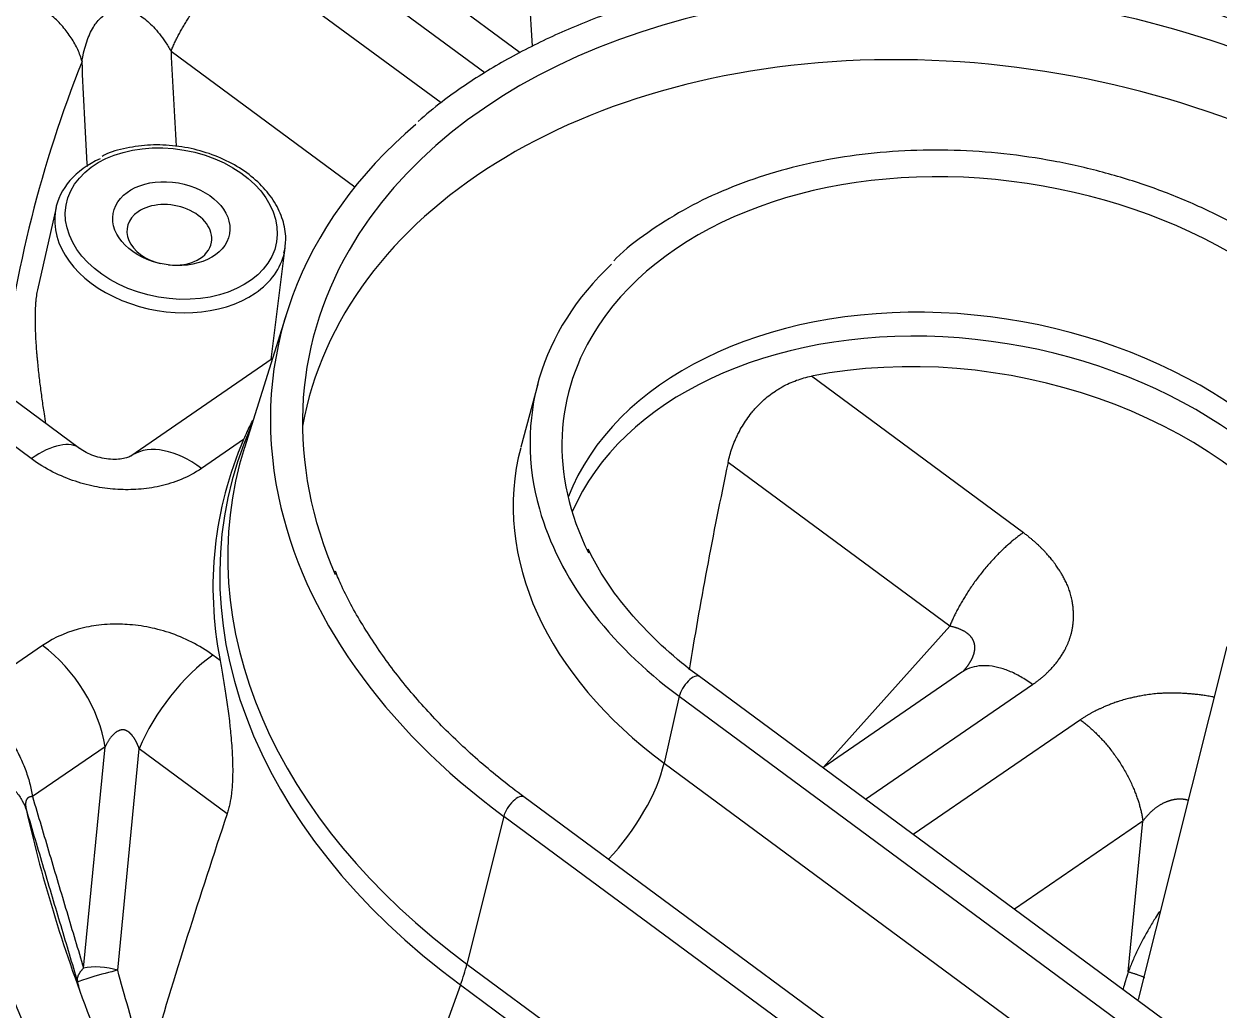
# Model space of a CAD drawing. Header units: millimetres. Extents: x -1286 to 291, y 5350 to 5880.
# Drawn here: x 45.72 to 83.12, y 5667.45 to 5698.33 of the extents above; entities that cross this region are included whole.
import ezdxf

# ---------------------------------------------------------------- set-up
doc = ezdxf.new("R2010")
doc.units = ezdxf.units.MM
doc.layers.add('粗实线层', color=7, linetype='Continuous', lineweight=35)

msp = doc.modelspace()

# ---------------------------------------------------------------- linework, layer by layer
at = {"layer": '粗实线层', "lineweight": 25}
for p, q in [((61.25, 5697.424), (53.773, 5702.947)), ((52.257, 5702.625), (60.14, 5696.802)), ((52.625, 5700.401), (58.77, 5695.862)), ((61.469, 5700.09), (61.619, 5697.627)), ((50.32, 5697.473), (56.072, 5693.224)), ((46.721, 5692.582), (46.139, 5690.001)), ((53.459, 5687.818), (53.896, 5691.33)), ((53.94, 5689.282), (52.617, 5685.06)), ((53.488, 5687.838), (49.059, 5684.798)), ((53.463, 5687.821), (53.493, 5687.854)), ((76.996, 5682.399), (70.364, 5687.298)), ((61.795, 5687.053), (61.27, 5685.079)), ((47.46, 5685.037), (45.318, 5686.62)), ((45.945, 5684.716), (43.803, 5686.298)), ((52.592, 5685.316), (51.275, 5684.411)), ((74.69, 5679.472), (67.753, 5684.596)), ((70.741, 5675.059), (74.69, 5679.472)), ((46.301, 5678.867), (44.027, 5677.306)), ((51.854, 5678.398), (51.63, 5678.563)), ((83.366, 5678.839), (80.59, 5667.785)), ((99.204, 5653.999), (66.855, 5677.894)), ((75.07, 5678.031), (70.716, 5675.042)), ((72.054, 5674.054), (77.285, 5677.645)), ((66.222, 5677.279), (65.752, 5675.186)), ((66.222, 5677.279), (98.571, 5653.384)), ((78.779, 5676.541), (73.549, 5672.95)), ((48.259, 5675.697), (45.984, 5674.135)), ((47.585, 5668.761), (48.259, 5675.697)), ((48.651, 5668.7), (49.325, 5675.636)), ((52.078, 5673.602), (49.325, 5675.636)), ((65.752, 5675.186), (98.1, 5651.291)), ((93.715, 5650.231), (61.367, 5674.126)), ((60.732, 5673.518), (59.582, 5668.894)), ((93.08, 5649.623), (60.732, 5673.518)), ((80.737, 5673.37), (76.716, 5670.61)), ((80.279, 5668.65), (80.737, 5673.37)), ((59.582, 5668.894), (91.931, 5644.999)), ((59.38, 5668.239), (58.875, 5666.857)), ((59.38, 5668.239), (91.729, 5644.345))]:
    msp.add_line(p, q, dxfattribs=at)
for centre, major_axis, ratio, start_param, end_param in [((123.545, 5677.375), (-82.27, 14.355), 0.699163, 5.736612, 7.185331), ((123.443, 5676.79), (83.245, -14.525), 0.699163, 2.754267, 3.134506), ((118.501, 5677.009), (-100.383, 17.515), 0.699163, 6.161367, 8.554451), ((118.501, 5677.009), (100.021, -17.452), 0.699163, 3.021746, 5.411936), ((75.947, 5683.953), (21.356, -3.726), 0.699163, 0.513867, 2.89274), ((75.596, 5681.944), (-21.18, 3.696), 0.699163, 3.65546, 6.27657), ((123.278, 5675.847), (77.924, -13.597), 0.699163, 2.997107, 3.182515), ((75.949, 5683.964), (22.353, -3.9), 0.699163, 2.615954, 3.412769), ((50.293, 5691.87), (-3.59, 0.626), 0.699163, 5.485776, 6.283185), ((75.948, 5683.961), (-13.295, 2.32), 0.699163, 3.65546, 5.986254), ((122.418, 5670.919), (85.524, -14.923), 0.699163, 3.013339, 4.072052), ((50.293, 5691.87), (-3.59, 0.626), 0.699163, 0, 2.52021), ((50.267, 5691.721), (1.318, -0.23), 0.699163, 2.520996, 4.614377), ((50.267, 5691.721), (1.318, -0.23), 0.699163, 0, 2.520996), ((123.443, 5676.79), (83.245, -14.525), 0.699163, 3.134506, 4.043739), ((50.267, 5691.721), (1.318, -0.23), 0.699163, 4.81053, 6.283185), ((50.293, 5691.87), (-3.59, 0.626), 0.699163, 3.113088, 3.175724), ((50.293, 5691.87), (-3.59, 0.626), 0.699163, 2.520211, 3.113088), ((75.947, 5683.953), (21.356, -3.726), 0.699163, 2.89274, 3.573552), ((75.947, 5683.955), (-14.286, 2.493), 0.699163, 5.799532, 6.606801), ((75.263, 5680.032), (12.863, -2.244), 0.699163, 0.513867, 3.000861), ((75.948, 5683.961), (-13.295, 2.32), 0.699163, 5.986255, 6.758583), ((75.151, 5679.393), (12.709, -2.218), 0.699163, 0.513867, 2.975536), ((75.02, 5678.64), (12.427, -2.168), 0.699163, 0.605825, 2.07329), ((75.086, 5679.021), (-23.072, 4.026), 0.699163, 6.113271, 7.233385), ((122.52, 5671.504), (84.549, -14.753), 0.699163, 3.153167, 4.072053), ((75.02, 5678.64), (-23.215, 4.051), 0.699163, 6.117228, 6.54218), ((45.55, 5682.45), (1.911, 2.587), 0.415765, 6.267949, 7.160081), ((50.879, 5682.146), (-1.82, 2.651), 0.581644, 5.248873, 6.245234), ((75.189, 5679.607), (-22.925, 4), 0.699163, 6.191258, 7.233385), ((75.596, 5681.944), (-14.461, 2.523), 0.699163, 6.224131, 7.233385), ((50.879, 5682.146), (-1.82, 2.651), 0.581644, 6.245234, 6.283184), ((94.466, 5722.342), (-25.769, -64.861), 0.203927, 5.412042, 5.540788), ((75.949, 5683.964), (22.353, -3.9), 0.699163, 3.412769, 4.091792), ((75.947, 5683.955), (-14.286, 2.493), 0.699163, 0.323616, 0.9502), ((45.906, 5676.602), (-1.82, 2.651), 0.581644, 4.00969, 5.248873), ((51.235, 5676.298), (1.911, 2.587), 0.415757, 0.876891, 2.116075), ((66.556, 5677.489), (-0.299, -0.405), 0.415765, 3.14162, 5.526982), ((123.545, 5677.375), (-80.92, 14.119), 0.699163, 0.282738, 0.474088), ((63.491, 5673.766), (-2.03, -2.748), 0.415765, 1.282162, 2.385389), ((61.065, 5673.717), (0.302, 0.408), 0.415765, 0.00003, 2.354147), ((123.278, 5675.847), (-77.924, 13.597), 0.699163, 0.282738, 0.402661), ((66.808, 5682.645), (-19.424, -48.892), 0.203927, 4.978648, 5.139661), ((56.285, 5666.921), (2.986, 4.042), 0.415765, 5.327486, 5.49574), ((48.173, 5668.535), (0.775, 0.214), 0.05189, 0.892479, 3.111873), ((48.173, 5668.535), (0.8, -0.078), 0.319824, 0.96261, 2.427212)]:
    msp.add_ellipse(centre, major_axis=major_axis, ratio=ratio, start_param=start_param, end_param=end_param, dxfattribs=at)
for major_axis in [(-3.293, 0.575), (1.821, -0.318)]:
    msp.add_ellipse((50.329, 5692.075), major_axis=major_axis, ratio=0.699163, dxfattribs=at)
for points, weights in [([(50.32, 5697.473), (50.795, 5698.633), (51.672, 5699.746), (52.625, 5700.401)], [1.10246331528, 0.965844594132, 0.96584556158, 1.10246621762]), ([(76.996, 5682.399), (76.042, 5681.745), (75.165, 5680.631), (74.69, 5679.472)], [1.10247002689, 0.965844889658, 0.965843324386, 1.10246533108]), ([(78.779, 5676.541), (79.819, 5675.773), (80.564, 5674.566), (80.737, 5673.37)], [1.10247002689, 0.965844889658, 0.965843324386, 1.10246533108]), ([(47.398, 5668.322), (47.365, 5668.465), (47.431, 5668.621), (47.585, 5668.761)], [1.04818242508, 0.98394124619, 0.983939191704, 1.04817626163])]:
    msp.add_rational_spline(points, weights, degree=3, dxfattribs=at)
for points, knots in [([(96.73, 5688.367), (96.596, 5688.608), (96.191, 5689.295), (95.422, 5690.408), (94.364, 5691.676), (93.168, 5692.886), (91.842, 5694.028), (90.398, 5695.094), (88.844, 5696.077), (87.195, 5696.968), (85.461, 5697.761), (83.656, 5698.451), (81.794, 5699.032), (79.888, 5699.5), (77.953, 5699.852), (76.002, 5700.085), (74.051, 5700.197), (72.114, 5700.187), (70.205, 5700.055), (68.339, 5699.803), (66.529, 5699.431), (64.788, 5698.943), (63.132, 5698.341), (61.569, 5697.631), (60.118, 5696.815), (58.945, 5696.024), (58.297, 5695.483), (58.06, 5695.27)], [0, 0, 0, 0, 0.021951, 0.063245, 0.10458, 0.145956, 0.187358, 0.228774, 0.270196, 0.311619, 0.353038, 0.394454, 0.435867, 0.477279, 0.51869, 0.560103, 0.601519, 0.642939, 0.684367, 0.725803, 0.767247, 0.808699, 0.850158, 0.891618, 0.933069, 0.974501, 1, 1, 1, 1]), ([(47.535, 5697.146), (47.502, 5697.271), (47.458, 5697.397), (47.345, 5697.645), (47.277, 5697.769), (47.119, 5698.01), (47.03, 5698.127), (46.831, 5698.355), (46.722, 5698.465), (46.487, 5698.673), (46.361, 5698.772), (46.095, 5698.957), (45.955, 5699.043), (45.664, 5699.199), (45.514, 5699.27), (45.206, 5699.394), (45.049, 5699.448), (44.89, 5699.493)], [0, 0, 0, 0, 0.125, 0.125, 0.25, 0.25, 0.375, 0.375, 0.5, 0.5, 0.625, 0.625, 0.75, 0.75, 0.875, 0.875, 1, 1, 1, 1]), ([(47.535, 5697.146), (47.545, 5697.214), (47.592, 5697.481), (47.711, 5697.899), (47.931, 5698.319), (48.19, 5698.597), (48.467, 5698.75), (48.76, 5698.794), (49.075, 5698.736), (49.421, 5698.558), (49.788, 5698.237), (50.09, 5697.853), (50.261, 5697.575), (50.32, 5697.473)], [0, 0, 0, 0, 0.039688, 0.15967, 0.26831, 0.365164, 0.451773, 0.533406, 0.618048, 0.71195, 0.81758, 0.935201, 1, 1, 1, 1]), ([(47.705, 5693.858), (47.703, 5693.888), (47.643, 5694.969), (47.586, 5696.066), (47.535, 5697.146)], [0, 0, 0, 0, 0.027784, 1, 1, 1, 1]), ([(53.853, 5691.162), (53.892, 5691.311), (53.937, 5691.649), (53.841, 5692.192), (53.584, 5692.753), (53.175, 5693.273), (52.632, 5693.73), (51.977, 5694.102), (51.242, 5694.371), (50.463, 5694.524), (49.672, 5694.556), (48.918, 5694.451), (48.405, 5694.318), (48.183, 5694.194), (48.16, 5694.18)], [0, 0, 0, 0, 0.070531, 0.15952, 0.248919, 0.339678, 0.431664, 0.524277, 0.617051, 0.709868, 0.802787, 0.895882, 0.989232, 1, 1, 1, 1]), ([(89.22, 5686.821), (89.112, 5687.016), (88.782, 5687.569), (88.136, 5688.455), (87.23, 5689.449), (86.19, 5690.378), (85.03, 5691.232), (83.764, 5691.999), (82.405, 5692.671), (80.972, 5693.242), (79.479, 5693.703), (77.946, 5694.05), (76.389, 5694.278), (74.826, 5694.386), (73.276, 5694.371), (71.757, 5694.234), (70.286, 5693.976), (68.88, 5693.6), (67.558, 5693.108), (66.329, 5692.509), (65.227, 5691.798), (64.51, 5691.259), (64.203, 5690.937), (64.178, 5690.911)], [0, 0, 0, 0, 0.027121, 0.077851, 0.128669, 0.179574, 0.230527, 0.281499, 0.332472, 0.38344, 0.434402, 0.485361, 0.536322, 0.587291, 0.638272, 0.68927, 0.740289, 0.791331, 0.84239, 0.893453, 0.94449, 0.995462, 1, 1, 1, 1]), ([(46.14, 5690.003), (46.133, 5689.974), (46.127, 5689.944), (46.11, 5689.851), (46.101, 5689.784), (46.091, 5689.696), (46.089, 5689.678), (46.086, 5689.642), (46.084, 5689.623), (46.08, 5689.567), (46.077, 5689.529), (46.07, 5689.415), (46.067, 5689.337), (46.065, 5689.217), (46.064, 5689.177), (46.064, 5689.096), (46.064, 5689.055), (46.065, 5688.931), (46.067, 5688.848), (46.072, 5688.683), (46.076, 5688.601), (46.089, 5688.353), (46.1, 5688.188), (46.117, 5687.981), (46.121, 5687.94), (46.128, 5687.858), (46.14, 5687.735), (46.152, 5687.613), (46.178, 5687.371), (46.196, 5687.211), (46.235, 5686.895), (46.256, 5686.738), (46.299, 5686.428), (46.322, 5686.274), (46.361, 5686.018), (46.376, 5685.917), (46.393, 5685.815)], [0, 0, 0, 0, 0.027979, 0.027979, 0.084048, 0.084048, 0.098065, 0.098065, 0.112083, 0.112083, 0.140118, 0.140118, 0.196187, 0.196187, 0.224222, 0.224222, 0.252257, 0.252257, 0.308326, 0.308326, 0.364396, 0.364396, 0.476535, 0.476535, 0.50457, 0.50457, 0.532604, 0.588674, 0.588674, 0.700813, 0.700813, 0.812952, 0.812952, 0.925091, 0.925091, 1, 1, 1, 1]), ([(67.753, 5684.596), (67.786, 5684.75), (67.829, 5684.905), (67.91, 5685.134), (67.94, 5685.211), (67.988, 5685.325), (68.005, 5685.363), (68.041, 5685.438), (68.059, 5685.476), (68.155, 5685.664), (68.241, 5685.809), (68.386, 5686.016), (68.436, 5686.084), (68.516, 5686.183), (68.544, 5686.216), (68.6, 5686.28), (68.628, 5686.312), (68.775, 5686.468), (68.9, 5686.583), (69.097, 5686.738), (69.165, 5686.787), (69.27, 5686.856), (69.305, 5686.879), (69.376, 5686.923), (69.413, 5686.944), (69.595, 5687.045), (69.744, 5687.113), (69.973, 5687.196), (70.05, 5687.221), (70.206, 5687.264), (70.284, 5687.283), (70.364, 5687.298)], [0, 0, 0, 0, 0.125, 0.125, 0.1875, 0.1875, 0.21875, 0.21875, 0.25, 0.25, 0.375, 0.375, 0.4375, 0.4375, 0.46875, 0.46875, 0.5, 0.5, 0.625, 0.625, 0.6875, 0.6875, 0.71875, 0.71875, 0.75, 0.75, 0.875, 0.875, 0.9375, 0.9375, 1, 1, 1, 1]), ([(52.869, 5685.915), (52.847, 5685.87), (52.825, 5685.825), (52.731, 5685.63), (52.661, 5685.475), (52.592, 5685.316)], [0, 0, 0, 0, 0.232835, 0.232835, 1, 1, 1, 1]), ([(49.123, 5684.839), (49.103, 5684.819), (49.041, 5684.782), (48.895, 5684.728), (48.69, 5684.693), (48.436, 5684.689), (48.159, 5684.727), (47.891, 5684.803), (47.653, 5684.909), (47.525, 5684.988), (47.468, 5685.031)], [0, 0, 0, 0, 0.141041, 0.27212, 0.393322, 0.507567, 0.6206, 0.738479, 0.864747, 1, 1, 1, 1]), ([(77.285, 5677.645), (77.293, 5677.65), (77.311, 5677.663), (77.339, 5677.682), (77.368, 5677.703), (77.399, 5677.725), (77.431, 5677.749), (77.464, 5677.775), (77.499, 5677.802), (77.536, 5677.831), (77.573, 5677.862), (77.627, 5677.908), (77.694, 5677.968), (77.765, 5678.037), (77.824, 5678.097), (77.874, 5678.15), (77.918, 5678.198), (77.959, 5678.246), (78, 5678.294), (78.04, 5678.344), (78.079, 5678.395), (78.117, 5678.447), (78.154, 5678.5), (78.19, 5678.554), (78.225, 5678.609), (78.258, 5678.666), (78.293, 5678.729), (78.33, 5678.801), (78.368, 5678.88), (78.403, 5678.963), (78.436, 5679.048), (78.466, 5679.136), (78.493, 5679.226), (78.517, 5679.325), (78.537, 5679.431), (78.552, 5679.541), (78.562, 5679.647), (78.566, 5679.75), (78.565, 5679.848), (78.562, 5679.93), (78.557, 5679.996), (78.552, 5680.051), (78.546, 5680.111), (78.538, 5680.175), (78.527, 5680.244), (78.513, 5680.317), (78.495, 5680.396), (78.473, 5680.478), (78.439, 5680.587), (78.391, 5680.716), (78.328, 5680.859), (78.263, 5680.986), (78.199, 5681.099), (78.145, 5681.189), (78.099, 5681.261), (78.058, 5681.323), (78.013, 5681.387), (77.964, 5681.454), (77.9, 5681.538), (77.823, 5681.632), (77.736, 5681.73), (77.667, 5681.804), (77.615, 5681.859), (77.579, 5681.895), (77.547, 5681.926), (77.52, 5681.953), (77.493, 5681.979), (77.458, 5682.013), (77.408, 5682.06), (77.357, 5682.106), (77.312, 5682.145), (77.28, 5682.173), (77.246, 5682.202), (77.21, 5682.232), (77.171, 5682.264), (77.131, 5682.296), (77.088, 5682.33), (77.043, 5682.364), (77.011, 5682.387), (76.996, 5682.399)], [0, 0, 0, 0, 0.005135, 0.010651, 0.016547, 0.022825, 0.029484, 0.036526, 0.043951, 0.051759, 0.059952, 0.068529, 0.088308, 0.10555, 0.120248, 0.1324, 0.143498, 0.154703, 0.166018, 0.177441, 0.188976, 0.200623, 0.212383, 0.224256, 0.236242, 0.24834, 0.260547, 0.276693, 0.293196, 0.310057, 0.327276, 0.344856, 0.362799, 0.381103, 0.403086, 0.424251, 0.444591, 0.464105, 0.482791, 0.500651, 0.51011, 0.520439, 0.531641, 0.543714, 0.55666, 0.570477, 0.585165, 0.60072, 0.61714, 0.646967, 0.674194, 0.698828, 0.720872, 0.740333, 0.751799, 0.763989, 0.7769, 0.79053, 0.804879, 0.828211, 0.848946, 0.867093, 0.876072, 0.884007, 0.890898, 0.896748, 0.901556, 0.908321, 0.91894, 0.933404, 0.939472, 0.945875, 0.95261, 0.959679, 0.96708, 0.974813, 0.982878, 0.991274, 1, 1, 1, 1]), ([(66.855, 5677.894), (66.664, 5678.035), (66.123, 5678.456), (65.302, 5679.198), (64.462, 5680.138), (63.816, 5681.039), (63.499, 5681.628), (63.38, 5681.884)], [0, 0, 0, 0, 0.122278, 0.356549, 0.590853, 0.825273, 1, 1, 1, 1]), ([(61.367, 5674.126), (61.123, 5674.306), (60.43, 5674.839), (59.357, 5675.769), (58.212, 5676.938), (57.203, 5678.159), (56.349, 5679.425), (55.772, 5680.443), (55.525, 5681.041), (55.464, 5681.199)], [0, 0, 0, 0, 0.088949, 0.258866, 0.428802, 0.598766, 0.768808, 0.938997, 1, 1, 1, 1]), ([(51.63, 5678.563), (51.216, 5678.87), (50.732, 5679.112), (50.025, 5679.347), (49.785, 5679.407), (49.332, 5679.491), (49.067, 5679.519), (48.689, 5679.538), (48.483, 5679.541), (47.986, 5679.5), (47.814, 5679.471), (47.125, 5679.311), (46.699, 5679.141), (46.301, 5678.867)], [0, 0, 0, 0, 0.25, 0.25, 0.375, 0.375, 0.5, 0.5, 0.625, 0.625, 0.75, 0.75, 1, 1, 1, 1]), ([(75.202, 5678.165), (75.206, 5678.17), (75.214, 5678.179), (75.225, 5678.194), (75.236, 5678.209), (75.248, 5678.224), (75.259, 5678.239), (75.269, 5678.254), (75.28, 5678.269), (75.29, 5678.284), (75.3, 5678.299), (75.309, 5678.314), (75.319, 5678.328), (75.328, 5678.343), (75.336, 5678.358), (75.345, 5678.372), (75.353, 5678.387), (75.361, 5678.401), (75.369, 5678.416), (75.376, 5678.43), (75.383, 5678.444), (75.39, 5678.459), (75.397, 5678.473), (75.403, 5678.487), (75.409, 5678.501), (75.415, 5678.515), (75.421, 5678.529), (75.426, 5678.542), (75.431, 5678.556), (75.436, 5678.57), (75.441, 5678.583), (75.445, 5678.597), (75.449, 5678.61), (75.453, 5678.624), (75.456, 5678.637), (75.459, 5678.65), (75.462, 5678.663), (75.465, 5678.676), (75.467, 5678.689), (75.47, 5678.702), (75.472, 5678.715), (75.473, 5678.728), (75.475, 5678.74), (75.476, 5678.753), (75.477, 5678.765), (75.477, 5678.777), (75.478, 5678.789), (75.478, 5678.802), (75.478, 5678.814), (75.478, 5678.825), (75.477, 5678.841), (75.475, 5678.859), (75.473, 5678.881), (75.469, 5678.902), (75.464, 5678.923), (75.459, 5678.944), (75.453, 5678.965), (75.446, 5678.986), (75.438, 5679.006), (75.429, 5679.026), (75.419, 5679.045), (75.408, 5679.065), (75.396, 5679.084), (75.383, 5679.103), (75.37, 5679.121), (75.355, 5679.139), (75.34, 5679.157), (75.323, 5679.175), (75.306, 5679.192), (75.288, 5679.209), (75.269, 5679.226), (75.248, 5679.242), (75.227, 5679.258), (75.205, 5679.273), (75.182, 5679.288), (75.159, 5679.303), (75.134, 5679.318), (75.108, 5679.331), (75.081, 5679.345), (75.054, 5679.358), (75.025, 5679.371), (74.996, 5679.383), (74.966, 5679.395), (74.934, 5679.406), (74.902, 5679.417), (74.869, 5679.428), (74.835, 5679.437), (74.8, 5679.447), (74.764, 5679.456), (74.727, 5679.464), (74.702, 5679.469), (74.69, 5679.472)], [0, 0, 0, 0, 0.008082, 0.016797, 0.025454, 0.034053, 0.042595, 0.05108, 0.05951, 0.067884, 0.076205, 0.084471, 0.092685, 0.100847, 0.108957, 0.117017, 0.125027, 0.132988, 0.140901, 0.148767, 0.156587, 0.164361, 0.172091, 0.179777, 0.187421, 0.195022, 0.202583, 0.210104, 0.217587, 0.225031, 0.232439, 0.239811, 0.247149, 0.254453, 0.261724, 0.268965, 0.276174, 0.283355, 0.290508, 0.297634, 0.304734, 0.31181, 0.318862, 0.325893, 0.332902, 0.339892, 0.346864, 0.353818, 0.360757, 0.367681, 0.374592, 0.387552, 0.400563, 0.413633, 0.42677, 0.439982, 0.453278, 0.466664, 0.480149, 0.49374, 0.507445, 0.52127, 0.535223, 0.54931, 0.563538, 0.577913, 0.592441, 0.607128, 0.621981, 0.637004, 0.652204, 0.667585, 0.683152, 0.698911, 0.714865, 0.73102, 0.747379, 0.763948, 0.78073, 0.797728, 0.814947, 0.832391, 0.850062, 0.867964, 0.8861, 0.904474, 0.923087, 0.941944, 0.961047, 0.980398, 1, 1, 1, 1]), ([(51.854, 5678.398), (51.885, 5678.238), (51.915, 5678.072), (51.973, 5677.729), (52.002, 5677.553), (52.057, 5677.188), (52.083, 5677), (52.121, 5676.71), (52.133, 5676.611), (52.151, 5676.461), (52.156, 5676.411), (52.167, 5676.309), (52.173, 5676.258), (52.189, 5676.103), (52.198, 5675.998), (52.216, 5675.787), (52.223, 5675.68), (52.233, 5675.518), (52.236, 5675.464), (52.24, 5675.382), (52.241, 5675.354), (52.243, 5675.299), (52.244, 5675.272), (52.249, 5675.133), (52.25, 5675.023), (52.249, 5674.8), (52.246, 5674.688), (52.238, 5674.52), (52.234, 5674.464), (52.227, 5674.379), (52.224, 5674.351), (52.219, 5674.295), (52.216, 5674.266), (52.199, 5674.126), (52.182, 5674.016), (52.149, 5673.857), (52.137, 5673.804), (52.116, 5673.727), (52.109, 5673.701), (52.094, 5673.651), (52.086, 5673.626), (52.078, 5673.602)], [0, 0, 0, 0, 0.125, 0.125, 0.25, 0.25, 0.375, 0.375, 0.4375, 0.4375, 0.46875, 0.46875, 0.5, 0.5, 0.5625, 0.5625, 0.625, 0.625, 0.65625, 0.65625, 0.671875, 0.671875, 0.6875, 0.6875, 0.75, 0.75, 0.8125, 0.8125, 0.84375, 0.84375, 0.859375, 0.859375, 0.875, 0.875, 0.9375, 0.9375, 0.96875, 0.96875, 0.984375, 0.984375, 1, 1, 1, 1]), ([(77.285, 5677.645), (77.163, 5677.734), (77.04, 5677.815), (76.794, 5677.956), (76.671, 5678.017), (76.427, 5678.116), (76.306, 5678.155), (76.071, 5678.211), (75.956, 5678.228), (75.734, 5678.238), (75.628, 5678.232), (75.426, 5678.196), (75.33, 5678.167), (75.181, 5678.1), (75.124, 5678.068), (75.07, 5678.031)], [0, 0, 0, 0, 0.149838, 0.149838, 0.299676, 0.299676, 0.449514, 0.449514, 0.599352, 0.599352, 0.74919, 0.74919, 0.899028, 0.899028, 1, 1, 1, 1]), ([(75.122, 5678.071), (75.123, 5678.071), (75.128, 5678.077), (75.137, 5678.087), (75.15, 5678.103), (75.164, 5678.118), (75.176, 5678.133), (75.189, 5678.149), (75.197, 5678.159), (75.202, 5678.165), (75.202, 5678.165)], [0, 0, 0, 0, 0.013019, 0.178228, 0.342304, 0.505257, 0.667097, 0.827837, 0.987485, 1, 1, 1, 1]), ([(44.027, 5677.306), (44.148, 5677.216), (44.268, 5677.118), (44.502, 5676.904), (44.615, 5676.79), (44.834, 5676.547), (44.939, 5676.42), (45.138, 5676.155), (45.232, 5676.017), (45.406, 5675.735), (45.487, 5675.591), (45.632, 5675.299), (45.696, 5675.151), (45.809, 5674.857), (45.857, 5674.709), (45.934, 5674.419), (45.964, 5674.275), (45.984, 5674.135)], [0, 0, 0, 0, 0.125, 0.125, 0.25, 0.25, 0.375, 0.375, 0.5, 0.5, 0.625, 0.625, 0.75, 0.75, 0.875, 0.875, 1, 1, 1, 1]), ([(82.966, 5677.247), (82.954, 5677.25), (82.888, 5677.263), (82.77, 5677.284), (82.614, 5677.309), (82.463, 5677.329), (82.317, 5677.344), (82.178, 5677.356), (82.064, 5677.364), (81.971, 5677.369), (81.894, 5677.372), (81.811, 5677.375), (81.722, 5677.377), (81.626, 5677.377), (81.524, 5677.376), (81.416, 5677.373), (81.303, 5677.368), (81.153, 5677.357), (80.977, 5677.338), (80.785, 5677.31), (80.613, 5677.279), (80.462, 5677.247), (80.342, 5677.219), (80.246, 5677.195), (80.165, 5677.173), (80.08, 5677.149), (79.991, 5677.122), (79.881, 5677.086), (79.758, 5677.042), (79.631, 5676.991), (79.534, 5676.951), (79.464, 5676.92), (79.418, 5676.899), (79.377, 5676.88), (79.343, 5676.863), (79.31, 5676.847), (79.267, 5676.826), (79.206, 5676.796), (79.148, 5676.765), (79.098, 5676.738), (79.063, 5676.718), (79.026, 5676.697), (78.988, 5676.674), (78.949, 5676.651), (78.908, 5676.625), (78.866, 5676.599), (78.823, 5676.57), (78.794, 5676.551), (78.779, 5676.541)], [0, 0, 0, 0, 0.007706, 0.042952, 0.076886, 0.109498, 0.140785, 0.170745, 0.199381, 0.214546, 0.231108, 0.249067, 0.268425, 0.289181, 0.311335, 0.334883, 0.359824, 0.38615, 0.433972, 0.477627, 0.517123, 0.552467, 0.583668, 0.602052, 0.621597, 0.642297, 0.664151, 0.687158, 0.724566, 0.757811, 0.786907, 0.801303, 0.814025, 0.825074, 0.834453, 0.842162, 0.853009, 0.870034, 0.893224, 0.902955, 0.91322, 0.924019, 0.935352, 0.947218, 0.959617, 0.972547, 0.986009, 1, 1, 1, 1]), ([(49.325, 5675.636), (49.322, 5675.643), (49.317, 5675.657), (49.309, 5675.679), (49.3, 5675.7), (49.292, 5675.72), (49.284, 5675.74), (49.275, 5675.76), (49.267, 5675.779), (49.258, 5675.798), (49.249, 5675.816), (49.241, 5675.834), (49.232, 5675.852), (49.223, 5675.869), (49.214, 5675.886), (49.204, 5675.902), (49.195, 5675.918), (49.186, 5675.934), (49.177, 5675.949), (49.167, 5675.964), (49.158, 5675.978), (49.148, 5675.992), (49.139, 5676.006), (49.129, 5676.019), (49.119, 5676.032), (49.11, 5676.044), (49.1, 5676.056), (49.09, 5676.068), (49.08, 5676.079), (49.07, 5676.09), (49.061, 5676.1), (49.051, 5676.11), (49.041, 5676.12), (49.031, 5676.129), (49.021, 5676.137), (49.011, 5676.146), (49.001, 5676.154), (48.991, 5676.161), (48.981, 5676.168), (48.971, 5676.175), (48.96, 5676.181), (48.95, 5676.187), (48.94, 5676.193), (48.93, 5676.198), (48.92, 5676.203), (48.91, 5676.207), (48.9, 5676.211), (48.89, 5676.214), (48.88, 5676.217), (48.87, 5676.22), (48.859, 5676.222), (48.849, 5676.224), (48.839, 5676.226), (48.829, 5676.227), (48.816, 5676.228), (48.799, 5676.228), (48.778, 5676.227), (48.757, 5676.223), (48.736, 5676.219), (48.715, 5676.213), (48.693, 5676.205), (48.671, 5676.195), (48.65, 5676.184), (48.628, 5676.171), (48.606, 5676.156), (48.584, 5676.14), (48.562, 5676.122), (48.539, 5676.103), (48.517, 5676.082), (48.495, 5676.059), (48.473, 5676.034), (48.451, 5676.008), (48.429, 5675.98), (48.407, 5675.95), (48.385, 5675.919), (48.363, 5675.886), (48.342, 5675.852), (48.321, 5675.815), (48.3, 5675.777), (48.279, 5675.738), (48.265, 5675.71), (48.259, 5675.697)], [0, 0, 0, 0, 0.014124, 0.028041, 0.041751, 0.055256, 0.068555, 0.08165, 0.094542, 0.107232, 0.11972, 0.132008, 0.144096, 0.155987, 0.167681, 0.179179, 0.190482, 0.201593, 0.212512, 0.223242, 0.233783, 0.244138, 0.254307, 0.264295, 0.274101, 0.283728, 0.29318, 0.302457, 0.311563, 0.320499, 0.32927, 0.337878, 0.346326, 0.354618, 0.362756, 0.370746, 0.37859, 0.386293, 0.393859, 0.401293, 0.4086, 0.415785, 0.422854, 0.429811, 0.436664, 0.443418, 0.45008, 0.456657, 0.463156, 0.469584, 0.475948, 0.482257, 0.488519, 0.494741, 0.500933, 0.51352, 0.526282, 0.539286, 0.552595, 0.566268, 0.58036, 0.594919, 0.609991, 0.625617, 0.641832, 0.658669, 0.676158, 0.694325, 0.713192, 0.73278, 0.753108, 0.774192, 0.796047, 0.818687, 0.842123, 0.866366, 0.891426, 0.917312, 0.944031, 0.971592, 1, 1, 1, 1]), ([(43.084, 5675.149), (43.236, 5675.154), (43.391, 5675.15), (43.699, 5675.125), (43.853, 5675.103), (44.154, 5675.042), (44.301, 5675.002), (44.581, 5674.904), (44.715, 5674.845), (44.964, 5674.712), (45.08, 5674.638), (45.288, 5674.476), (45.381, 5674.388), (45.542, 5674.204), (45.61, 5674.107), (45.721, 5673.908), (45.764, 5673.806), (45.796, 5673.704)], [0, 0, 0, 0, 0.125, 0.125, 0.25, 0.25, 0.375, 0.375, 0.5, 0.5, 0.625, 0.625, 0.75, 0.75, 0.875, 0.875, 1, 1, 1, 1]), ([(45.984, 5674.135), (45.981, 5674.135), (45.975, 5674.135), (45.966, 5674.135), (45.957, 5674.135), (45.948, 5674.134), (45.939, 5674.133), (45.931, 5674.132), (45.922, 5674.13), (45.914, 5674.128), (45.907, 5674.126), (45.899, 5674.124), (45.892, 5674.122), (45.885, 5674.119), (45.878, 5674.116), (45.871, 5674.113), (45.865, 5674.11), (45.858, 5674.106), (45.852, 5674.102), (45.847, 5674.098), (45.841, 5674.094), (45.836, 5674.09), (45.83, 5674.085), (45.826, 5674.08), (45.821, 5674.075), (45.816, 5674.07), (45.812, 5674.065), (45.808, 5674.059), (45.804, 5674.053), (45.801, 5674.047), (45.797, 5674.041), (45.794, 5674.035), (45.79, 5674.026), (45.786, 5674.015), (45.781, 5674), (45.777, 5673.985), (45.774, 5673.969), (45.771, 5673.951), (45.77, 5673.933), (45.769, 5673.914), (45.768, 5673.894), (45.769, 5673.873), (45.77, 5673.851), (45.772, 5673.829), (45.775, 5673.805), (45.779, 5673.781), (45.784, 5673.756), (45.789, 5673.73), (45.794, 5673.713), (45.796, 5673.704)], [0, 0, 0, 0, 0.019582, 0.038898, 0.05795, 0.076741, 0.095274, 0.113552, 0.131579, 0.149358, 0.166893, 0.184188, 0.201246, 0.218072, 0.234672, 0.251049, 0.267208, 0.283156, 0.298897, 0.314437, 0.329783, 0.344941, 0.359918, 0.374721, 0.389358, 0.403835, 0.418162, 0.432346, 0.446396, 0.460321, 0.474131, 0.487835, 0.501443, 0.527833, 0.554601, 0.581817, 0.609546, 0.637846, 0.666774, 0.696382, 0.726716, 0.757821, 0.789734, 0.822493, 0.856129, 0.890672, 0.926149, 0.962585, 1, 1, 1, 1]), ([(82.156, 5674.022), (82.154, 5674.023), (82.146, 5674.024), (82.133, 5674.028), (82.116, 5674.031), (82.1, 5674.035), (82.083, 5674.038), (82.067, 5674.041), (82.05, 5674.044), (82.034, 5674.046), (82.017, 5674.048), (82.001, 5674.05), (81.984, 5674.052), (81.968, 5674.053), (81.946, 5674.054), (81.92, 5674.055), (81.889, 5674.056), (81.858, 5674.055), (81.827, 5674.054), (81.796, 5674.051), (81.764, 5674.048), (81.733, 5674.044), (81.701, 5674.038), (81.67, 5674.032), (81.638, 5674.025), (81.607, 5674.017), (81.575, 5674.008), (81.544, 5673.998), (81.512, 5673.987), (81.481, 5673.976), (81.449, 5673.963), (81.418, 5673.949), (81.386, 5673.934), (81.355, 5673.919), (81.324, 5673.902), (81.293, 5673.885), (81.262, 5673.866), (81.231, 5673.847), (81.2, 5673.827), (81.169, 5673.805), (81.139, 5673.783), (81.109, 5673.76), (81.079, 5673.735), (81.049, 5673.71), (81.019, 5673.684), (80.99, 5673.657), (80.96, 5673.629), (80.931, 5673.6), (80.903, 5673.57), (80.874, 5673.539), (80.846, 5673.507), (80.818, 5673.474), (80.791, 5673.44), (80.764, 5673.406), (80.746, 5673.382), (80.737, 5673.37)], [0, 0, 0, 0, 0.003746, 0.013752, 0.023722, 0.033657, 0.04356, 0.053432, 0.063275, 0.07309, 0.08288, 0.092645, 0.102388, 0.112111, 0.121815, 0.140013, 0.158283, 0.176635, 0.195082, 0.213634, 0.232304, 0.251101, 0.270036, 0.289121, 0.308364, 0.327778, 0.34737, 0.36715, 0.387129, 0.407314, 0.427714, 0.448338, 0.469194, 0.490289, 0.511632, 0.53323, 0.555089, 0.577216, 0.599619, 0.622304, 0.645275, 0.668541, 0.692105, 0.715974, 0.740153, 0.764647, 0.78946, 0.814598, 0.840064, 0.865864, 0.892001, 0.918479, 0.945303, 0.972475, 1, 1, 1, 1]), ([(81.259, 5670.542), (81.216, 5670.477), (81.174, 5670.411), (81.065, 5670.237), (80.999, 5670.128), (80.808, 5669.799), (80.688, 5669.575), (80.523, 5669.233), (80.47, 5669.118), (80.37, 5668.885), (80.323, 5668.768), (80.278, 5668.65)], [0, 0, 0, 0, 0.110696, 0.110696, 0.288557, 0.288557, 0.644279, 0.644279, 0.822139, 0.822139, 1, 1, 1, 1]), ([(80.279, 5668.65), (80.275, 5668.638), (80.267, 5668.614), (80.256, 5668.578), (80.245, 5668.545), (80.235, 5668.512), (80.225, 5668.481), (80.216, 5668.451), (80.208, 5668.423), (80.199, 5668.396), (80.192, 5668.37), (80.185, 5668.346), (80.178, 5668.323), (80.172, 5668.302), (80.166, 5668.281), (80.161, 5668.263), (80.156, 5668.245), (80.151, 5668.229), (80.147, 5668.215), (80.138, 5668.182), (80.127, 5668.141), (80.116, 5668.104), (80.113, 5668.091)], [0, 0, 0, 0, 0.065691, 0.128896, 0.189614, 0.247848, 0.3036, 0.356872, 0.407667, 0.455986, 0.501831, 0.545203, 0.586104, 0.624533, 0.660492, 0.693982, 0.725002, 0.753553, 0.779637, 0.803252, 0.927761, 1, 1, 1, 1]), ([(80.278, 5668.65), (80.29, 5668.647), (80.302, 5668.644), (80.329, 5668.637), (80.343, 5668.633), (80.372, 5668.625), (80.388, 5668.62), (80.419, 5668.611), (80.434, 5668.606), (80.465, 5668.597), (80.48, 5668.592), (80.509, 5668.582), (80.523, 5668.578), (80.564, 5668.564), (80.588, 5668.556), (80.631, 5668.54), (80.653, 5668.532), (80.685, 5668.52), (80.696, 5668.516), (80.716, 5668.508), (80.726, 5668.504), (80.744, 5668.496), (80.752, 5668.492), (80.766, 5668.486), (80.772, 5668.483), (80.78, 5668.478), (80.783, 5668.475), (80.786, 5668.472), (80.786, 5668.471), (80.784, 5668.47)], [0, 0, 0, 0, 0.0625, 0.0625, 0.125, 0.125, 0.1875, 0.1875, 0.25, 0.25, 0.3125, 0.3125, 0.375, 0.375, 0.5, 0.5, 0.625, 0.625, 0.6875, 0.6875, 0.75, 0.75, 0.8125, 0.8125, 0.875, 0.875, 0.9375, 0.9375, 1, 1, 1, 1])]:
    msp.add_open_spline(points, degree=3, knots=knots, dxfattribs=at)
for points, degree in [([(50.32, 5697.473), (50.371, 5696.472), (50.425, 5695.481), (50.482, 5694.498)], 3), ([(51.275, 5684.411), (51.072, 5684.273), (50.647, 5684.047), (49.965, 5683.836), (49.301, 5683.743), (48.657, 5683.739), (48.009, 5683.817), (47.331, 5683.987), (46.621, 5684.277), (46.165, 5684.553), (45.945, 5684.716)], 3), ([(75.201, 5678.166), (75.127, 5678.068)], 1), ([(45.984, 5674.135), (46.164, 5673.53), (46.521, 5672.325), (47.055, 5670.534), (47.408, 5669.35), (47.585, 5668.761)], 3), ([(45.796, 5673.704), (45.975, 5673.098), (46.333, 5671.891), (46.867, 5670.097), (47.222, 5668.912), (47.398, 5668.322)], 3), ([(49.352, 5666.236), (49.225, 5666.668), (48.982, 5667.51), (48.758, 5668.311), (48.651, 5668.7)], 3), ([(47.467, 5668.074), (47.444, 5668.157), (47.421, 5668.24), (47.398, 5668.322)], 3)]:
    msp.add_open_spline(points, degree=degree, dxfattribs=at)

doc.saveas('drawing.dxf')
